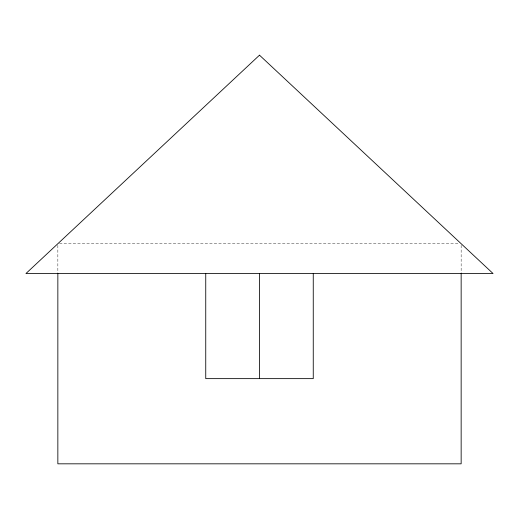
<?xml version="1.0" encoding="UTF-8"?>
<svg xmlns="http://www.w3.org/2000/svg" width="519" height="519" viewBox="0 0 519 519"><rect width="100%" height="100%" fill="white"/><g stroke="black" fill="none" stroke-linecap="round" stroke-linejoin="round"><path stroke-width="0.39" stroke-dasharray="2.6 1.95" d="M59.471 243.703L459.529 243.703M461.151 245.318L461.151 272.838M57.849 245.318L57.849 272.722"/><path stroke-width="0.78" d="M461.151 273.532L461.151 463.824L57.849 463.824L57.849 273.532M313.255 273.532L313.255 378.636L205.745 378.636L205.745 273.532M259.5 273.532L259.5 378.636M259.5 55.176L25.95 273.532L493.05 273.532L259.5 55.176"/></g></svg>
